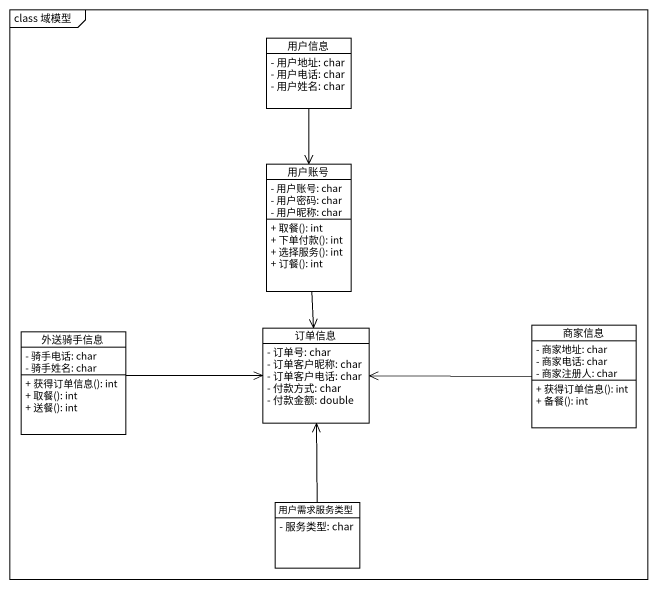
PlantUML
@startuml
mainframe class 域模型
hide circle
hide empty members
skinparam classAttributeIconSize 0
class 用户信息 {
  - 用户地址: char
  - 用户电话: char
  - 用户姓名: char
}
class 用户账号 {
  - 用户账号: char
  - 用户密码: char
  - 用户昵称: char
  + 取餐(): int
  + 下单付款(): int
  + 选择服务(): int
  + 订餐(): int
}
class 商家信息 {
  - 商家地址: char
  - 商家电话: char
  - 商家注册人: char
  + 获得订单信息(): int
  + 备餐(): int
}
class 外送骑手信息 {
  - 骑手电话: char
  - 骑手姓名: char
  + 获得订单信息(): int
  + 取餐(): int
  + 送餐(): int
}
class 订单信息 {
  - 订单号: char
  - 订单客户昵称: char
  - 订单客户电话: char
  - 付款方式: char
  - 付款金额: double
}
class 用户需求服务类型 {
  - 服务类型: char
}
用户信息 --> 用户账号
用户账号 --> 订单信息
商家信息 -left-> 订单信息
外送骑手信息 -right-> 订单信息
用户需求服务类型 -up-> 订单信息
@enduml
